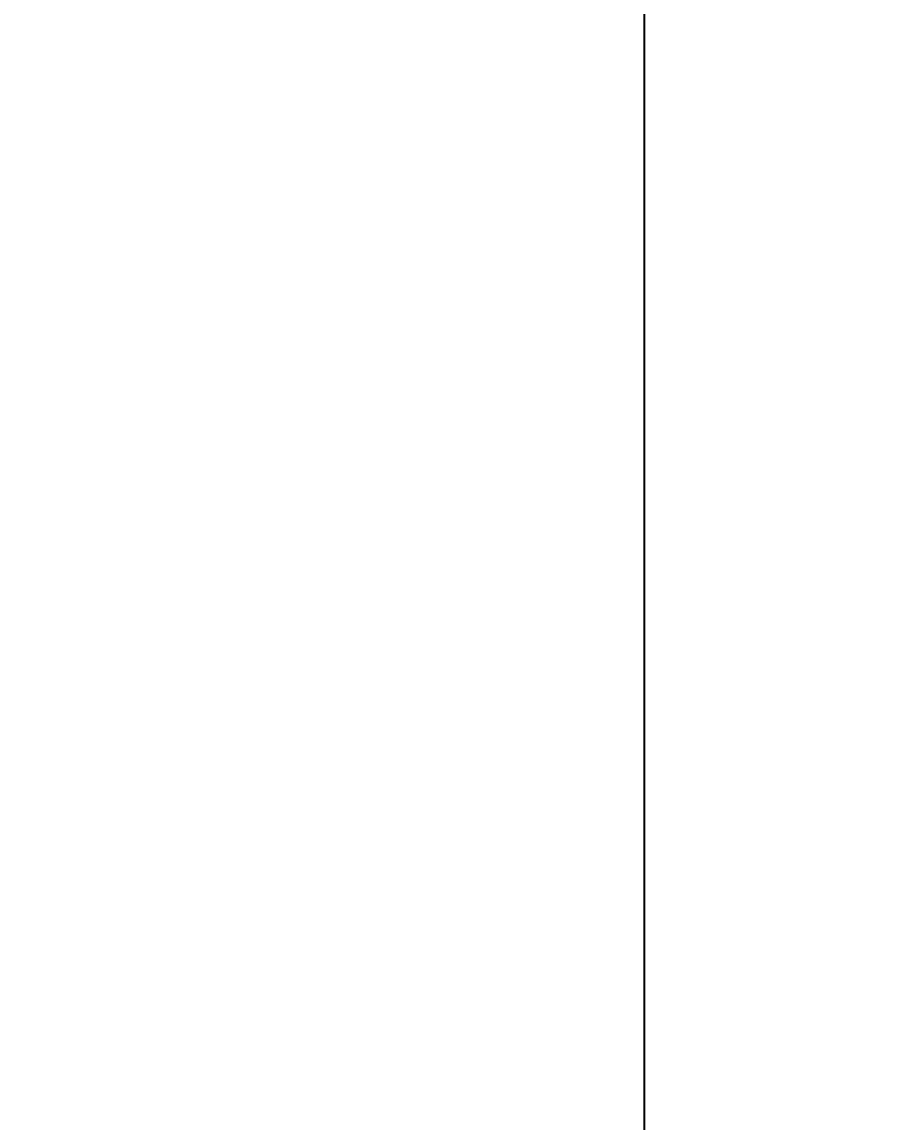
# Model space of a CAD drawing. Extents: x 1571 to 2360, y 0 to 579.
# Drawn here: x 2079.05 to 2107.21, y 278.54 to 314.29 of the extents above; entities that cross this region are included whole.
import ezdxf

# ---------------------------------------------------------------- set-up
doc = ezdxf.new("R2010")
doc.units = 0
doc.header["$LTSCALE"] = 10
doc.header["$MEASUREMENT"] = 0
doc.header["$PDMODE"] = 3
doc.header["$PDSIZE"] = -10
doc.layers.get('0').update_dxf_attribs({"linetype": 'CONTINUOUS'})
doc.layers.get('DEFPOINTS').update_dxf_attribs({"linetype": 'CONTINUOUS'})
doc.layers.add('1', color=7, linetype='CONTINUOUS')
doc.styles.add('Daelim Dimension', font='H2GTRE.TTF')
doc.dimstyles.new('DEFAULT', dxfattribs={"dimscale": 2, "dimtxt": 2, "dimasz": 2, "dimexe": 0, "dimexo": 2, "dimgap": 1, "dimtad": 1, "dimdec": 1, "dimzin": 9, "dimdsep": 46, "dimtxsty": 'Daelim Dimension', "dimcen": 0.5, "dimclrd": 252, "dimclre": 252, "dimclrt": 3, "dimadec": 1, "dimazin": 0, "dimtfac": 1, "dimtdec": 1, "dimtix": 1, "dimtmove": 0, "dimatfit": 3, "dimfxl": 1, "dimtolj": 1, "dimtzin": 1, "dimlwd": 9, "dimlwe": 9, "dimarcsym": 0})

# ---------------------------------------------------------------- blocks, each defined once
blk = doc.blocks.new('*D4')
at = {"color": 5, "lineweight": 9, "ltscale": 0.5, "transparency": 16777216}
for p, q in [((2006.288, 422.869), (2172.463, 422.869)), ((2172.463, 259.789), (2172.463, 418.869)), ((2109.295, 255.789), (2172.463, 255.789))]:
    blk.add_line(p, q, dxfattribs=at)
at = {"color": 5, "ltscale": 0.5, "transparency": 16777216}
for points in [[(2171.797, 418.869), (2173.13, 418.869), (2172.463, 422.869)], [(2171.797, 259.789), (2173.13, 259.789), (2172.463, 255.789)]]:
    blk.add_solid(points, dxfattribs=at)
at = {"layer": 'DEFPOINTS', "color": 0, "ltscale": 0.5, "transparency": 16777216}
for p in [(2002.288, 422.869), (2172.463, 422.869), (2105.295, 255.789)]:
    blk.add_point(p, dxfattribs=at)
at = {"color": 7, "lineweight": -3, "ltscale": 0.5, "transparency": 16777216, "insert": (2165.234, 339.329), "char_height": 10, "attachment_point": 5, "rotation": 90, "style": 'Daelim Dimension'}
blk.add_mtext('\\A1;167', dxfattribs=at)

msp = doc.modelspace()

# ---------------------------------------------------------------- linework, layer by layer
at = {"layer": '1', "color": 7, "linetype": 'Continuous', "lineweight": -3}
msp.add_line((2099.295, 260.789), (2099.295, 385.789), dxfattribs=at)

# ---------------------------------------------------------------- dimensions: what is measured, and where the dimension line sits
at = {"color": 5, "lineweight": -3, "ltscale": 0.5}
dim = msp.add_linear_dim(base=(2172.463, 422.869), p1=(2105.295, 255.789), p2=(2002.288, 422.869), angle=90, text='167', dimstyle='DEFAULT', override={"dimtxt": 5, "dimclrd": 5, "dimclre": 5, "dimclrt": 7}, dxfattribs=at)
dim.commit()
dim.dimension.update_dxf_attribs({"geometry": '*D4', "text_midpoint": (2165.234, 339.329)})

doc.saveas('drawing.dxf')
